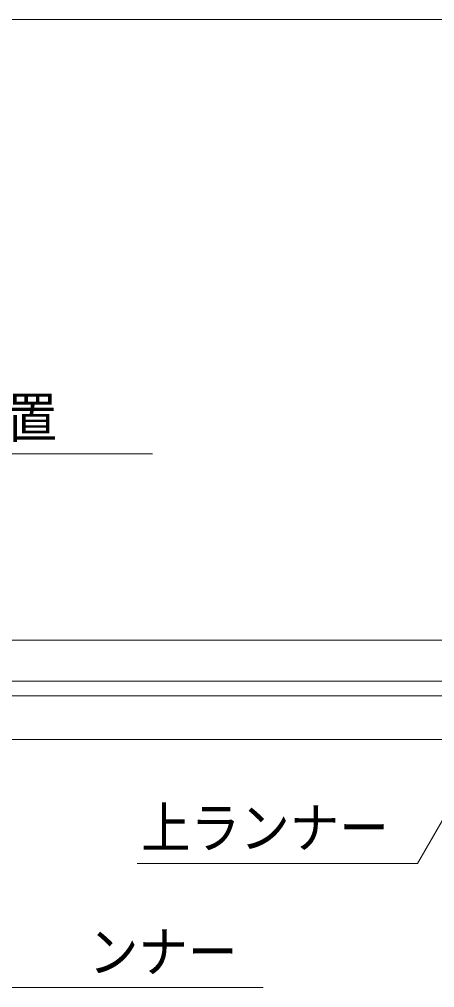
# Model space of a CAD drawing. Units: millimetres, scale not verified. Extents: x -6062 to 6062, y -3045 to 3045.
# Drawn here: x -2863 to -2528, y 120 to 900 of the extents above; entities that cross this region are included whole.
import ezdxf
from ezdxf.enums import TextEntityAlignment as Align

# ---------------------------------------------------------------- set-up
doc = ezdxf.new("R2010")
doc.units = ezdxf.units.MM
doc.header["$LTSCALE"] = 20
for name, color, linetype, lineweight in [('0-0_2寸法-1', 7, 'Continuous', 9), ('0-3_2寸法-3', 7, 'Continuous', 9), ('0-4_3一般', 7, 'Continuous', 9)]:
    doc.layers.add(name, color=color, linetype=linetype, lineweight=lineweight)
doc.styles.add('ＭＳ ゴシック', font='')
doc.styles.get('ＭＳ ゴシック').set_extended_font_data('MS Gothic')

# ---------------------------------------------------------------- blocks, each defined once
blk = doc.blocks.new('グループ-6')
at = {"layer": '0-4_3一般'}
blk.add_line((13056.5, 8000), (-61863.5, 8000), dxfattribs=at)
blk = doc.blocks.new('グループ-7')
at = {"layer": '0-4_3一般'}
for p, q in [((-12320, 7100), (-36320, 7100)), ((-12640, 6400), (-36000, 6400))]:
    blk.add_line(p, q, dxfattribs=at)
blk.add_lwpolyline([(-59990, 7340), (11350, 7340), (11350, 8000), (-59990, 8000)], close=True, dxfattribs=at)
blk = doc.blocks.new('グループ-8')
at = {"layer": '0-4_3一般'}
for name in ['グループ-6', 'グループ-7']:
    blk.add_blockref(name, (0, 0), dxfattribs=at)

msp = doc.modelspace()

# ---------------------------------------------------------------- linework, layer by layer
at = {"layer": '0-0_2寸法-1'}
msp.add_line((-1225.21, 900), (-4781.79, 900), dxfattribs=at)
at = {"layer": '0-3_2寸法-3'}
for points in [[(-3448.5, 391.8), (-3357.17, 550), (-2755.24, 550)], [(-2665.94, 120), (-3264.78, 120), (-3411.02, 373.3)], [(-2767.56, 220), (-2541.64, 220), (-2453.4, 372.84)]]:
    msp.add_lwpolyline(points, dxfattribs=at)

# ---------------------------------------------------------------- block references
at = {"layer": '0-4_3一般', "xscale": 0.05, "yscale": 0.05}
msp.add_blockref('グループ-8', (-1787.5, 0), dxfattribs=at)

# ---------------------------------------------------------------- texts
at = {"layer": '0-3_2寸法-3', "style": 'ＭＳ ゴシック', "width": 0.9}
for s, p in [('スライド式受け金具取付位置', (-3351.76, 553.34)), ('上ランナー', (-2764.52, 222.77)), ('ンナー', (-2806.57, 122.77))]:
    msp.add_text(s, height=32.55, dxfattribs=at).set_placement(p, align=Align.BOTTOM_LEFT)

doc.saveas('drawing.dxf')
